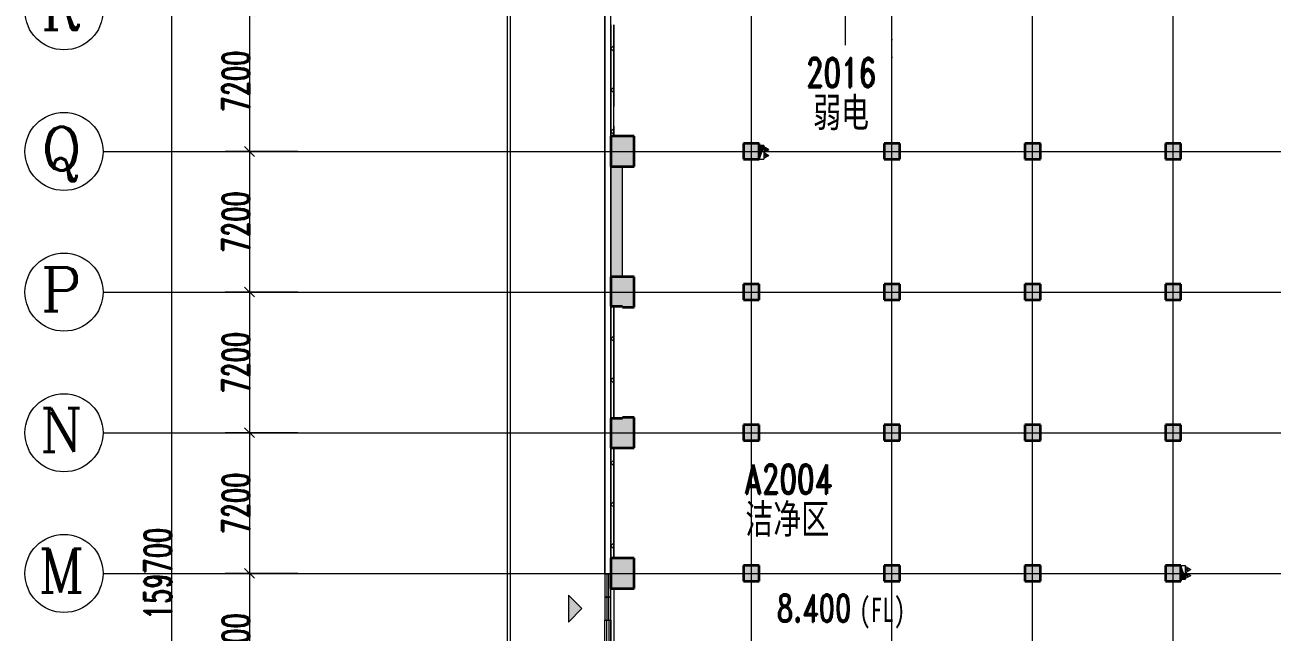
# Model space of a CAD drawing. Header units: millimetres. Extents: x -172041 to 399210, y -31706 to 192400.
# Drawn here: x -30000 to 33864, y 76200 to 107275 of the extents above; entities that cross this region are included whole.
import ezdxf

# ---------------------------------------------------------------- set-up
doc = ezdxf.new("R2010")
doc.units = ezdxf.units.MM
doc.linetypes.add('1_1', pattern=[2, 1, -1])
doc.linetypes.add('轴网线', pattern=[22.04, 18.38, -1.83, 0, -1.83])
doc.layers.get('0').update_dxf_attribs({"color": 8})
doc.layers.get('Defpoints').update_dxf_attribs({"color": 8})
for name, color, linetype, lineweight in [('A-ANNO-DIMS', 8, 'Continuous', 9), ('A-ANNO-NOTE', 8, 'Continuous', 5), ('A-AREA-IDEN', 8, 'Continuous', 9), ('A-DETL-GENF', 8, 'Continuous', 18), ('A-GENM', 8, 'Continuous', 5), ('A-GLAZ', 8, 'Continuous', 5), ('A-WALL', 8, 'Continuous', 5), ('A-WALL-FNSH', 8, 'Continuous', 9), ('A-WALL-PATT', 8, 'Continuous', 9), ('M-EQPM', 8, 'Continuous', 5), ('Q-CASE', 8, '1_1', 5), ('S-COLS', 8, 'Continuous', 5), ('S-GRID', 8, 'Continuous', 9), ('S-GRID-IDEN', 8, 'Continuous', 9)]:
    doc.layers.add(name, color=color, linetype=linetype, lineweight=lineweight)
doc.styles.add('RomanC', font='romanc__.ttf', dxfattribs={"height": 2250})
doc.styles.add('RomanD', font='romand__.ttf', dxfattribs={"width": 0.7, "height": 1500})
doc.styles.add('RomanD_1', font='romand__.ttf', dxfattribs={"width": 0.7, "height": 1400})
doc.styles.add('RomanD_3', font='romand__.ttf', dxfattribs={"width": 0.65, "height": 1400})
doc.styles.add('仿宋_2', font='', dxfattribs={"width": 0.7, "height": 1500})
doc.styles.add('仿宋_7', font='', dxfattribs={"width": 0.7, "height": 1250})
doc.styles.get('仿宋_2').set_extended_font_data('FangSong')
doc.styles.get('仿宋_7').set_extended_font_data('FangSong')
doc.dimstyles.new('第一_二道尺寸线', dxfattribs={"dimscale": 304.8, "dimtxt": 1405.004626, "dimasz": 1.64042, "dimexe": 4.10105, "dimexo": 0.0625, "dimgap": 0, "dimtad": 1, "dimdec": 0, "dimzin": 0, "dimdsep": 46, "dimtxsty": 'RomanD_3', "dimblk1": 'OBLIQUE', "dimblk2": 'OBLIQUE', "dimsah": 1, "dimcen": 0.09, "dimazin": 0, "dimtfac": 1, "dimtdec": 4, "dimtix": 1, "dimtmove": 0, "dimatfit": 3, "dimfxl": 8.2021, "dimfxlon": 1, "dimtvp": 1, "dimtolj": 1, "dimtzin": 0, "dimlwd": 18, "dimlwe": 18, "dimarcsym": 2})
pattern_1 = [(45, (-5e-09, 2e-10), (-1060.66, 1060.66), []), (135, (-5e-09, 2e-10), (-1060.66, -1060.66), [])]

# ---------------------------------------------------------------- blocks, each defined once
blk = doc.blocks.new('X-ST-F3-02-C-001_HLP2_rvt-1-LAY-2F-1_500-A')
at = {"layer": 'S-COLS', "true_color": 0xc0c0c0}
for points in [[(0, 100025), (1200, 100025), (1200, 101575), (0, 101575), (0, 100800)], [(7600, 100400), (7600, 101200), (6800, 101200), (6800, 100400)], [(14800, 100400), (14800, 101200), (14000, 101200), (14000, 100400)], [(21200, 100400), (22000, 100400), (22000, 101200), (21200, 101200)], [(29200, 100400), (29200, 101200), (28400, 101200), (28400, 100400)], [(1200, 92825), (1200, 94375), (0, 94375), (0, 92875), (600, 92875), (600, 92825)], [(7600, 93200), (7600, 94000), (6800, 94000), (6800, 93200)], [(14800, 93200), (14800, 94000), (14000, 94000), (14000, 93200)], [(21825, 93200), (22000, 93200), (22000, 94000), (21200, 94000), (21200, 93200)], [(29200, 93200), (29200, 94000), (28400, 94000), (28400, 93200)], [(0, 85625), (1200, 85625), (1200, 87175), (600, 87175), (600, 87125), (0, 87125), (0, 86529)], [(7600, 86000), (7600, 86800), (6800, 86800), (6800, 86000)], [(14713, 86000), (14800, 86000), (14800, 86800), (14000, 86800), (14000, 86000)], [(22000, 86000), (22000, 86800), (21200, 86800), (21200, 86000), (21825, 86000)], [(29200, 86000), (29200, 86800), (28400, 86800), (28400, 86000)], [(1200, 78425), (1200, 79975), (0, 79975), (0, 78425)], [(6800, 78800), (7600, 78800), (7600, 79600), (6800, 79600), (6800, 79160)], [(14800, 78800), (14800, 79600), (14000, 79600), (14000, 78800)], [(21200, 78800), (22000, 78800), (22000, 79600), (21200, 79600)], [(29200, 78800), (29200, 79600), (28400, 79600), (28400, 78800)]]:
    blk.add_hatch(color=9, dxfattribs=at).paths.add_polyline_path(points, flags=0)
at = {"layer": 'S-COLS', "color": 7, "lineweight": 35}
for p, q in [((1200, 101575), (0, 101575)), ((0, 101575), (0, 100025)), ((1200, 100025), (1200, 101575)), ((7600, 101200), (6800, 101200)), ((6800, 101200), (6800, 100400)), ((7600, 100400), (7600, 101200)), ((14800, 101200), (14000, 101200)), ((14000, 101200), (14000, 100400)), ((14800, 100400), (14800, 101200)), ((22000, 101200), (21200, 101200)), ((21200, 101200), (21200, 100400)), ((22000, 100400), (22000, 101200)), ((29200, 101200), (28400, 101200)), ((28400, 101200), (28400, 100400)), ((29200, 100400), (29200, 101200)), ((6800, 100400), (7600, 100400)), ((14000, 100400), (14800, 100400)), ((21200, 100400), (22000, 100400)), ((28400, 100400), (29200, 100400)), ((0, 100025), (1200, 100025)), ((1200, 94375), (0, 94375)), ((0, 94375), (0, 92875)), ((1200, 92825), (1200, 94375)), ((7600, 94000), (6800, 94000)), ((6800, 94000), (6800, 93200)), ((7600, 93200), (7600, 94000)), ((14800, 94000), (14000, 94000)), ((14000, 94000), (14000, 93200)), ((14800, 93200), (14800, 94000)), ((22000, 94000), (21200, 94000)), ((21200, 94000), (21200, 93200)), ((22000, 93200), (22000, 94000)), ((29200, 94000), (28400, 94000)), ((28400, 94000), (28400, 93200)), ((29200, 93200), (29200, 94000)), ((0, 92875), (600, 92875)), ((600, 92875), (600, 92825)), ((600, 92825), (1200, 92825)), ((6800, 93200), (7600, 93200)), ((14000, 93200), (14800, 93200)), ((21200, 93200), (22000, 93200)), ((28400, 93200), (29200, 93200)), ((600, 87125), (0, 87125)), ((0, 87125), (0, 85625)), ((1200, 87175), (600, 87175)), ((600, 87175), (600, 87125)), ((1200, 85625), (1200, 87175)), ((7600, 86800), (6800, 86800)), ((6800, 86800), (6800, 86000)), ((7600, 86000), (7600, 86800)), ((14800, 86800), (14000, 86800)), ((14000, 86800), (14000, 86000)), ((14800, 86000), (14800, 86800)), ((22000, 86800), (21200, 86800)), ((21200, 86800), (21200, 86000)), ((22000, 86000), (22000, 86800)), ((29200, 86800), (28400, 86800)), ((28400, 86800), (28400, 86000)), ((29200, 86000), (29200, 86800)), ((0, 85625), (1200, 85625)), ((6800, 86000), (7600, 86000)), ((14000, 86000), (14800, 86000)), ((21200, 86000), (22000, 86000)), ((28400, 86000), (29200, 86000)), ((1200, 79975), (0, 79975)), ((0, 79975), (0, 78425)), ((1200, 78425), (1200, 79975)), ((7600, 79600), (6800, 79600)), ((6800, 79600), (6800, 78800)), ((7600, 78800), (7600, 79600)), ((14800, 79600), (14000, 79600)), ((14000, 79600), (14000, 78800)), ((14800, 78800), (14800, 79600)), ((22000, 79600), (21200, 79600)), ((21200, 79600), (21200, 78800)), ((22000, 78800), (22000, 79600)), ((29200, 79600), (28400, 79600)), ((28400, 79600), (28400, 78800)), ((29200, 78800), (29200, 79600)), ((6800, 78800), (7600, 78800)), ((14000, 78800), (14800, 78800)), ((21200, 78800), (22000, 78800)), ((28400, 78800), (29200, 78800)), ((0, 78425), (1200, 78425))]:
    blk.add_line(p, q, dxfattribs=at)
blk = doc.blocks.new('混凝土雨棚1 - 混凝土雨棚-500x5500-4380737-LAY-2F-1_500-A')
at = {"layer": 'Q-CASE'}
for p, q in [((25700, 5000), (-25700, 5000)), ((-25700, 5000), (-25700, 0)), ((25700, 0), (25700, 5000))]:
    blk.add_line(p, q, dxfattribs=at)
at = {"layer": 'Q-CASE', "linetype": 'Continuous'}
for p, q in [((25700, 5000), (-25700, 5000)), ((-25700, 5000), (-25700, 0)), ((25550, 4850), (-25550, 4850)), ((-25550, 4850), (-25550, 0)), ((25550, 0), (25550, 4850)), ((25700, 0), (25700, 5000)), ((-25700, 0), (-7160, 0)), ((-3640, 0), (25700, 0))]:
    blk.add_line(p, q, dxfattribs=at)
blk = doc.blocks.new('室内消火栓箱_带灭火器__左右式_ - SG24D65-P-V55-LAY-2F-1_500-A')
at = {"layer": 'A-DETL-GENF', "lineweight": 5}
blk.add_hatch(color=256, dxfattribs=at).paths.add_polyline_path([(-350, -240), (350, 0), (-350, 0)], flags=0)
h = blk.add_hatch(color=256, dxfattribs=at)
h.paths.add_polyline_path([(-195, -370), (-105, -370), (-105, -280), (-195, -280)], flags=0)
h.paths.add_polyline_path([(105, -280), (105, -370), (195, -370), (195, -280)], flags=0)
for p, q in [((-350, -240), (350, 0)), ((-350, -240), (-350, 0)), ((-350, 0), (-350, -240)), ((-350, -240), (350, 0)), ((-350, -240), (350, -240)), ((-300, -240), (-150, -500)), ((-105, -280), (-195, -280)), ((-195, -280), (-195, -370)), ((-195, -370), (-105, -370)), ((0, -240), (-150, -500)), ((-105, -370), (-105, -280)), ((0, -240), (150, -500)), ((195, -280), (105, -280)), ((105, -280), (105, -370)), ((105, -370), (195, -370)), ((300, -240), (150, -500)), ((195, -370), (195, -280))]:
    blk.add_line(p, q, dxfattribs=at)
at = {"layer": 'M-EQPM'}
blk.add_line((350, 0), (350, -240), dxfattribs=at)
blk = doc.blocks.new('室内消火栓箱_带灭火器__左右式_ - SG24D65-P-4299218-LAY-2F-1_500-A')
at = {"layer": 'A-DETL-GENF', "lineweight": 5}
blk.add_hatch(color=256, dxfattribs=at).paths.add_polyline_path([(-350, 240), (-350, 0), (350, 0), (-125, 163)], flags=0)
h = blk.add_hatch(color=256, dxfattribs=at)
h.paths.add_polyline_path([(-105, 370), (-195, 370), (-195, 280), (-105, 280)], flags=0)
h.paths.add_polyline_path([(105, 370), (105, 280), (195, 280), (195, 370)], flags=0)
for p, q in [((-350, 240), (350, 240)), ((-350, 240), (350, 0)), ((-350, 240), (-350, 0)), ((-350, 240), (350, 0)), ((-350, 0), (-350, 240)), ((-300, 240), (-150, 500)), ((-195, 370), (-105, 370)), ((-195, 280), (-195, 370)), ((-105, 280), (-195, 280)), ((0, 240), (-150, 500)), ((-105, 370), (-105, 280)), ((0, 240), (150, 500)), ((105, 280), (105, 370)), ((105, 370), (195, 370)), ((195, 280), (105, 280)), ((300, 240), (150, 500)), ((195, 370), (195, 280))]:
    blk.add_line(p, q, dxfattribs=at)
at = {"layer": 'M-EQPM'}
blk.add_line((350, 0), (350, 240), dxfattribs=at)
blk = doc.blocks.new('三列窗 - XC3612_A_-V49-LAY-2F-1_500-A')
at = {"layer": 'A-GLAZ'}
for p, q in [((-1760, -150), (-1760, 150)), ((-1760, 150), (-587, 150)), ((-1760, 50), (-587, 50)), ((-587, 150), (-587, -150)), ((587, 150), (-587, 150)), ((-587, 150), (-587, -150)), ((587, 50), (-587, 50)), ((587, 150), (587, -150)), ((1760, 150), (587, 150)), ((587, -150), (587, 150)), ((1760, 50), (587, 50)), ((1760, -150), (1760, 150)), ((-587, -50), (-1760, -50)), ((-587, -150), (-1760, -150)), ((-587, -50), (587, -50)), ((-587, -150), (587, -150)), ((587, -50), (1760, -50)), ((587, -150), (1025, -150))]:
    blk.add_line(p, q, dxfattribs=at)
blk = doc.blocks.new('单扇固定窗 - C1212-V67-LAY-2F-1_500-A')
at = {"layer": 'A-GLAZ'}
for p, q in [((-590, -55), (-500, -55)), ((500, -55), (590, -55))]:
    blk.add_line(p, q, dxfattribs=at)
blk = doc.blocks.new('轴网 - 宽度系数 1_0-670626-LAY-2F-1_500-A')
at = {"layer": 'S-GRID-IDEN'}
blk.add_circle((0, 0), 4, dxfattribs=at)
blk = doc.blocks.new('_Oblique')
at = {"color": 0, "linetype": 'ByBlock', "lineweight": -2}
blk.add_line((-0.5, -0.5), (0.5, 0.5), dxfattribs=at)
blk = doc.blocks.new('DIMBLOCK45-LAY-2F-1_500-A')
at = {"layer": 'A-ANNO-DIMS', "color": 0, "lineweight": 18, "transparency": 16777216}
for p, q in [((-16019.05, 108000), (-19750, 108000)), ((-18500, 108000), (-18500, 100800)), ((-16019.05, 100800), (-19750, 100800))]:
    blk.add_line(p, q, dxfattribs=at)
at = {"layer": 'Defpoints', "color": 0, "transparency": 16777216}
for p in [(-16000, 108000), (-18500, 100800), (-16000, 100800)]:
    blk.add_point(p, dxfattribs=at)
at = {"layer": 'A-ANNO-DIMS', "color": 0, "lineweight": 18, "transparency": 16777216, "xscale": 500.0000000000001, "yscale": 500.0000000000001, "zscale": 500.0000000000001}
for p, rotation in [((-18500, 108000), 90), ((-18500, 100800), 270)]:
    blk.add_blockref('_Oblique', p, dxfattribs=dict(at, rotation=rotation))
at = {"layer": 'A-ANNO-DIMS', "color": 0, "lineweight": 18, "transparency": 16777216, "insert": (-19200, 104400), "char_height": 1400, "width": 3890.782, "attachment_point": 5, "rotation": 90, "style": 'RomanD_3'}
blk.add_mtext('\\A1;7200', dxfattribs=at)
blk = doc.blocks.new('DIMBLOCK46-LAY-2F-1_500-A')
at = {"layer": 'A-ANNO-DIMS', "color": 0, "lineweight": 18, "transparency": 16777216}
for p, q in [((-16019.05, 100800), (-19750, 100800)), ((-18500, 100800), (-18500, 93600)), ((-16019.05, 93600), (-19750, 93600))]:
    blk.add_line(p, q, dxfattribs=at)
at = {"layer": 'Defpoints', "color": 0, "transparency": 16777216}
for p in [(-16000, 100800), (-18500, 93600), (-16000, 93600)]:
    blk.add_point(p, dxfattribs=at)
at = {"layer": 'A-ANNO-DIMS', "color": 0, "lineweight": 18, "transparency": 16777216, "xscale": 500.0000000000001, "yscale": 500.0000000000001, "zscale": 500.0000000000001}
for p, rotation in [((-18500, 100800), 90), ((-18500, 93600), 270)]:
    blk.add_blockref('_Oblique', p, dxfattribs=dict(at, rotation=rotation))
at = {"layer": 'A-ANNO-DIMS', "color": 0, "lineweight": 18, "transparency": 16777216, "insert": (-19200, 97200), "char_height": 1400, "width": 3890.782, "attachment_point": 5, "rotation": 90, "style": 'RomanD_3'}
blk.add_mtext('\\A1;7200', dxfattribs=at)
blk = doc.blocks.new('DIMBLOCK47-LAY-2F-1_500-A')
at = {"layer": 'A-ANNO-DIMS', "color": 0, "lineweight": 18, "transparency": 16777216}
for p, q in [((-16019.05, 93600), (-19750, 93600)), ((-18500, 93600), (-18500, 86400)), ((-16019.05, 86400), (-19750, 86400))]:
    blk.add_line(p, q, dxfattribs=at)
at = {"layer": 'Defpoints', "color": 0, "transparency": 16777216}
for p in [(-16000, 93600), (-18500, 86400), (-16000, 86400)]:
    blk.add_point(p, dxfattribs=at)
at = {"layer": 'A-ANNO-DIMS', "color": 0, "lineweight": 18, "transparency": 16777216, "xscale": 500.0000000000001, "yscale": 500.0000000000001, "zscale": 500.0000000000001}
for p, rotation in [((-18500, 93600), 90), ((-18500, 86400), 270)]:
    blk.add_blockref('_Oblique', p, dxfattribs=dict(at, rotation=rotation))
at = {"layer": 'A-ANNO-DIMS', "color": 0, "lineweight": 18, "transparency": 16777216, "insert": (-19200, 90000), "char_height": 1400, "width": 3890.782, "attachment_point": 5, "rotation": 90, "style": 'RomanD_3'}
blk.add_mtext('\\A1;7200', dxfattribs=at)
blk = doc.blocks.new('DIMBLOCK48-LAY-2F-1_500-A')
at = {"layer": 'A-ANNO-DIMS', "color": 0, "lineweight": 18, "transparency": 16777216}
for p, q in [((-16019.05, 86400), (-19750, 86400)), ((-18500, 86400), (-18500, 79200)), ((-16019.05, 79200), (-19750, 79200))]:
    blk.add_line(p, q, dxfattribs=at)
at = {"layer": 'Defpoints', "color": 0, "transparency": 16777216}
for p in [(-16000, 86400), (-18500, 79200), (-16000, 79200)]:
    blk.add_point(p, dxfattribs=at)
at = {"layer": 'A-ANNO-DIMS', "color": 0, "lineweight": 18, "transparency": 16777216, "xscale": 500.0000000000001, "yscale": 500.0000000000001, "zscale": 500.0000000000001}
for p, rotation in [((-18500, 86400), 90), ((-18500, 79200), 270)]:
    blk.add_blockref('_Oblique', p, dxfattribs=dict(at, rotation=rotation))
at = {"layer": 'A-ANNO-DIMS', "color": 0, "lineweight": 18, "transparency": 16777216, "insert": (-19200, 82800), "char_height": 1400, "width": 3890.782, "attachment_point": 5, "rotation": 90, "style": 'RomanD_3'}
blk.add_mtext('\\A1;7200', dxfattribs=at)
blk = doc.blocks.new('DIMBLOCK49-LAY-2F-1_500-A')
at = {"layer": 'A-ANNO-DIMS', "color": 0, "lineweight": 18, "transparency": 16777216}
for p, q in [((-16019.05, 79200), (-19750, 79200)), ((-18500, 79200), (-18500, 72000)), ((-16019.05, 72000), (-19750, 72000))]:
    blk.add_line(p, q, dxfattribs=at)
at = {"layer": 'Defpoints', "color": 0, "transparency": 16777216}
for p in [(-16000, 79200), (-18500, 72000), (-16000, 72000)]:
    blk.add_point(p, dxfattribs=at)
at = {"layer": 'A-ANNO-DIMS', "color": 0, "lineweight": 18, "transparency": 16777216, "xscale": 500.0000000000001, "yscale": 500.0000000000001, "zscale": 500.0000000000001}
for p, rotation in [((-18500, 79200), 90), ((-18500, 72000), 270)]:
    blk.add_blockref('_Oblique', p, dxfattribs=dict(at, rotation=rotation))
at = {"layer": 'A-ANNO-DIMS', "color": 0, "lineweight": 18, "transparency": 16777216, "insert": (-19200, 75600), "char_height": 1400, "width": 3890.782, "attachment_point": 5, "rotation": 90, "style": 'RomanD_3'}
blk.add_mtext('\\A1;7200', dxfattribs=at)
blk = doc.blocks.new('DIMBLOCK127-LAY-2F-1_500-A')
at = {"layer": 'A-ANNO-DIMS', "color": 0, "lineweight": 18, "transparency": 16777216}
for p, q in [((-20019.05, 159050), (-23750, 159050)), ((-22500, 159050), (-22500, -650)), ((-20019.05, -650), (-23750, -650))]:
    blk.add_line(p, q, dxfattribs=at)
at = {"layer": 'Defpoints', "color": 0, "transparency": 16777216}
for p in [(-20000, 159050), (-22500, -650), (-20000, -650)]:
    blk.add_point(p, dxfattribs=at)
at = {"layer": 'A-ANNO-DIMS', "color": 0, "lineweight": 18, "transparency": 16777216, "xscale": 500.0000000000001, "yscale": 500.0000000000001, "zscale": 500.0000000000001}
for p, rotation in [((-22500, 159050), 90), ((-22500, -650), 270)]:
    blk.add_blockref('_Oblique', p, dxfattribs=dict(at, rotation=rotation))
at = {"layer": 'A-ANNO-DIMS', "color": 0, "lineweight": 18, "transparency": 16777216, "insert": (-23200, 79200), "char_height": 1400, "width": 5836.1731, "attachment_point": 5, "rotation": 90, "style": 'RomanD_3'}
blk.add_mtext('\\A1;159700', dxfattribs=at)

msp = doc.modelspace()

# ---------------------------------------------------------------- hatches: boundary and pattern name
at = {"layer": 'A-ANNO-NOTE'}
msp.add_hatch(color=256, dxfattribs=at).paths.add_polyline_path([(-2170, 76710.7), (-1480.7, 77400), (-2170, 78089.3)], flags=0)
at = {"layer": 'A-WALL-PATT', "lineweight": 5}
h = msp.add_hatch(dxfattribs=at)
h.set_pattern_fill('FP_12', color=256, style=0, pattern_type=2)
h.set_pattern_definition(pattern_1)
h.paths.add_polyline_path([(143.6, 101575), (150, 101575), (150, 107275), (0, 107275), (0, 101575), (10.7, 101575)], flags=0)
h.paths.add_polyline_path([(150, 115925), (150, 118840), (0, 118840), (0, 115925), (24.2, 115925)], flags=0)
h.paths.add_polyline_path([(150, 123175), (150, 128825), (0, 128825), (0, 123175), (146.6, 123175)], flags=0)
h.paths.add_polyline_path([(116.5, 130375), (150, 130375), (150, 136025), (0, 136025), (0, 130375)], flags=0)
h.paths.add_polyline_path([(86.6, 137525), (150, 137525), (150, 143275), (0, 143275), (0, 137525)], flags=0)
h.paths.add_polyline_path([(0, 144775), (150, 144775), (150, 150425), (0, 150425), (0, 147590.5)], flags=0)
h.paths.add_polyline_path([(26.2, 151975), (150, 151975), (150, 156950), (0, 156950), (0, 151975)], flags=0)
h = msp.add_hatch(dxfattribs=at)
h.set_pattern_fill('FP_12', color=256, style=0, pattern_type=2)
h.set_pattern_definition(pattern_1)
h.paths.add_polyline_path([(14425, 105025), (14425, 107375), (14375, 107375), (14375, 105025)], flags=0)
msp.add_hatch(color=256, dxfattribs=at).paths.add_polyline_path([(600, 94375), (600, 100025), (0, 100025), (0, 94375), (198.4, 94375)], flags=0)
h = msp.add_hatch(dxfattribs=at)
h.set_pattern_fill('FP_12', color=256, style=0, pattern_type=2)
h.set_pattern_definition(pattern_1)
h.paths.add_polyline_path([(56.5, 1450), (150, 1450), (150, 3600), (0, 3600), (0, 1450)], flags=0)
h.paths.add_polyline_path([(0, 7975), (150, 7975), (150, 10800), (0, 10800), (0, 8075)], flags=0)
h.paths.add_polyline_path([(150, 15175), (150, 20825), (0, 20825), (0, 15175), (144.6, 15175)], flags=0)
h.paths.add_polyline_path([(0, 29575), (150, 29575), (150, 35225), (0, 35225)], flags=0)
h.paths.add_polyline_path([(1, 39560), (150, 39560), (150, 42475), (0, 42475), (0, 39560)], flags=0)
h.paths.add_polyline_path([(150, 43925), (150, 49675), (0, 49675), (0, 43925), (131.9, 43925)], flags=0)
h.paths.add_polyline_path([(101.9, 51125), (150, 51125), (150, 56825), (0, 56825), (0, 51125)], flags=0)
h.paths.add_polyline_path([(71.8, 58375), (150, 58375), (150, 64025), (0, 64025), (0, 58375)], flags=0)
h.paths.add_polyline_path([(42.1, 65525), (150, 65525), (150, 71275), (0, 71275), (0, 65525)], flags=0)
h.paths.add_polyline_path([(1, 72775), (150, 72775), (150, 75640), (0, 75640), (0, 72775)], flags=0)
h.paths.add_polyline_path([(0, 79975), (150, 79975), (150, 85625), (0, 85625)], flags=0)
h.paths.add_polyline_path([(150, 87125), (150, 92875), (0, 92875), (0, 87125), (67.3, 87125)], flags=0)

# ---------------------------------------------------------------- linework, layer by layer
at = {"layer": 'A-ANNO-NOTE', "lineweight": 18}
for p, q in [((-1480.7, 77400), (-2170, 78089.3)), ((-2170, 78089.3), (-2170, 76710.7)), ((-2170, 76710.7), (-1480.7, 77400))]:
    msp.add_line(p, q, dxfattribs=at)
at = {"layer": 'A-AREA-IDEN', "lineweight": 18}
msp.add_line((11997.4, 109457.4), (11997.4, 106234.1), dxfattribs=at)
at = {"layer": 'A-WALL', "lineweight": 9}
for p, q in [((0, 101575), (0, 107275)), ((0, 107275), (0, 101575)), ((150, 101575), (150, 107275)), ((0, 100025), (0, 94375)), ((600, 94375), (600, 100025)), ((0, 87125), (0, 92875)), ((0, 92875), (0, 87125)), ((150, 87125), (150, 92875)), ((0, 79975), (0, 85625)), ((0, 85625), (0, 79975)), ((150, 79975), (150, 85625))]:
    msp.add_line(p, q, dxfattribs=at)
at = {"layer": 'A-WALL'}
for p, q in [((150, 107275), (150, 103200)), ((150, 102000), (150, 101575)), ((150, 92875), (150, 87125)), ((250, 92825), (250, 92875)), ((600, 92825), (250, 92825)), ((150, 85625), (150, 79975)), ((150, 78425), (150, 72775)), ((150, 78000), (150, 76800))]:
    msp.add_line(p, q, dxfattribs=at)
at = {"layer": 'A-WALL-FNSH', "lineweight": 5}
for p, q in [((-300, 118840), (-300, 79160)), ((0, 94375), (0, 100025))]:
    msp.add_line(p, q, dxfattribs=at)
at = {"layer": 'S-GRID', "linetype": '轴网线'}
for p, q in [((0, -17706.2), (0, 174400)), ((7200, -17706.2), (7200, 174400)), ((14400, -17706.2), (14400, 174400)), ((21600, -17706.2), (21600, 174400)), ((28800, -17706.2), (28800, 174400)), ((-16000, 100800), (308800, 100800)), ((-16000, 93600), (308800, 93600)), ((-16000, 86400), (308800, 86400)), ((-16000, 79200), (308800, 79200))]:
    msp.add_line(p, q, dxfattribs=at)
at = {"layer": 'S-GRID'}
for p, q in [((-26000, 100800), (-16000, 100800)), ((-26000, 93600), (-16000, 93600)), ((-26000, 86400), (-16000, 86400)), ((-26000, 79200), (-16000, 79200))]:
    msp.add_line(p, q, dxfattribs=at)

# ---------------------------------------------------------------- block references
at = {"lineweight": 5}
msp.add_blockref('X-ST-F3-02-C-001_HLP2_rvt-1-LAY-2F-1_500-A', (0, 0), dxfattribs=at)
at = {"layer": 'A-GENM', "rotation": 89.99999999999993}
msp.add_blockref('混凝土雨棚1 - 混凝土雨棚-500x5500-4380737-LAY-2F-1_500-A', (-300, 82800), dxfattribs=at)
at = {"layer": 'A-GLAZ'}
for name, p, rotation in [('单扇固定窗 - C1212-V67-LAY-2F-1_500-A', (205, 102600), 270), ('三列窗 - XC3612_A_-V49-LAY-2F-1_500-A', (-150, 77400), 89.99999999999973)]:
    msp.add_blockref(name, p, dxfattribs=dict(at, rotation=rotation))
at = {"layer": 'M-EQPM'}
for name, p, rotation in [('室内消火栓箱_带灭火器__左右式_ - SG24D65-P-4299218-LAY-2F-1_500-A', (7600, 100750), 269.9999999999999), ('室内消火栓箱_带灭火器__左右式_ - SG24D65-P-V55-LAY-2F-1_500-A', (29200, 79250), 89.9999999999999)]:
    msp.add_blockref(name, p, dxfattribs=dict(at, rotation=rotation))
at = {"layer": 'S-GRID-IDEN', "xscale": 499.9999999999995, "yscale": 499.9999999999995, "zscale": 499.9999999999995, "rotation": 269.9999999999994}
for p in [(-28000, 108000), (-28000, 100800), (-28000, 93600), (-28000, 86400), (-28000, 79200)]:
    msp.add_blockref('轴网 - 宽度系数 1_0-670626-LAY-2F-1_500-A', p, dxfattribs=at)

# ---------------------------------------------------------------- texts
at = {"layer": 'A-ANNO-NOTE', "lineweight": 9, "attachment_point": 1}
for s, insert, char_height, width, style in [('8.400', (8498.9, 78124), 1400, 5106.749, 'RomanD_1'), ('(FL)', (12712.9, 77958.4), 1250, 3142.615, '仿宋_7')]:
    msp.add_mtext(s, dxfattribs=dict(at, insert=insert, char_height=char_height, width=width, style=style))
at = {"layer": 'A-AREA-IDEN', "char_height": 1500, "attachment_point": 1}
for s, insert, width, style in [('2016', (9995.4, 105584.4), 4826.159, 'RomanD'), ('弱电', (10358.9, 103550.2), 3928.269, '仿宋_2'), ('A2004', (6838, 84775.3), 6032.698, 'RomanD'), ('洁净区', (6890, 82741.2), 5892.403, '仿宋_2')]:
    msp.add_mtext(s, dxfattribs=dict(at, insert=insert, width=width, style=style))
at = {"layer": 'S-GRID-IDEN', "char_height": 2250, "attachment_point": 1, "style": 'RomanC'}
for s, insert, width in [('\\fRomanC|b0|i0|c134|p2|;R', (-29184, 109267), 2845.991), ('\\fRomanC|b0|i0|c134|p2|;Q', (-29184, 102067), 2845.991), ('\\fRomanC|b0|i0|c134|p2|;P', (-29184, 94867), 2845.991), ('\\fRomanC|b0|i0|c134|p2|;N', (-29234, 87667), 2966.244), ('\\fRomanC|b0|i0|c134|p2|;M', (-29334, 80467), 3206.75)]:
    msp.add_mtext(s, dxfattribs=dict(at, insert=insert, width=width))

# ---------------------------------------------------------------- dimensions: what is measured, and where the dimension line sits
at = {"layer": 'A-ANNO-DIMS', "lineweight": 18}
for base, p1, p2, override, picture, middle in [((-22500, -650), (-20000, 159050), (-20000, -650), {"dimpost": '<>', "dimfxl": 159700}, 'DIMBLOCK127-LAY-2F-1_500-A', (-23200, 79200)), ((-18500, 100800), (-16000, 108000), (-16000, 100800), {"dimpost": '<>', "dimfxl": 7200}, 'DIMBLOCK45-LAY-2F-1_500-A', (-19200, 104400)), ((-18500, 93600), (-16000, 100800), (-16000, 93600), {"dimpost": '<>', "dimfxl": 7200}, 'DIMBLOCK46-LAY-2F-1_500-A', (-19200, 97200)), ((-18500, 86400), (-16000, 93600), (-16000, 86400), {"dimpost": '<>', "dimfxl": 7200}, 'DIMBLOCK47-LAY-2F-1_500-A', (-19200, 90000)), ((-18500, 79200), (-16000, 86400), (-16000, 79200), {"dimpost": '<>', "dimfxl": 7200}, 'DIMBLOCK48-LAY-2F-1_500-A', (-19200, 82800)), ((-18500, 72000), (-16000, 79200), (-16000, 72000), {"dimpost": '<>', "dimfxl": 7200}, 'DIMBLOCK49-LAY-2F-1_500-A', (-19200, 75600))]:
    dim = msp.add_linear_dim(base=base, p1=p1, p2=p2, angle=90, dimstyle='第一_二道尺寸线', override=override, dxfattribs=at)
    dim.commit()
    dim.dimension.update_dxf_attribs({"geometry": picture, "text_midpoint": middle})

doc.saveas('drawing.dxf')
